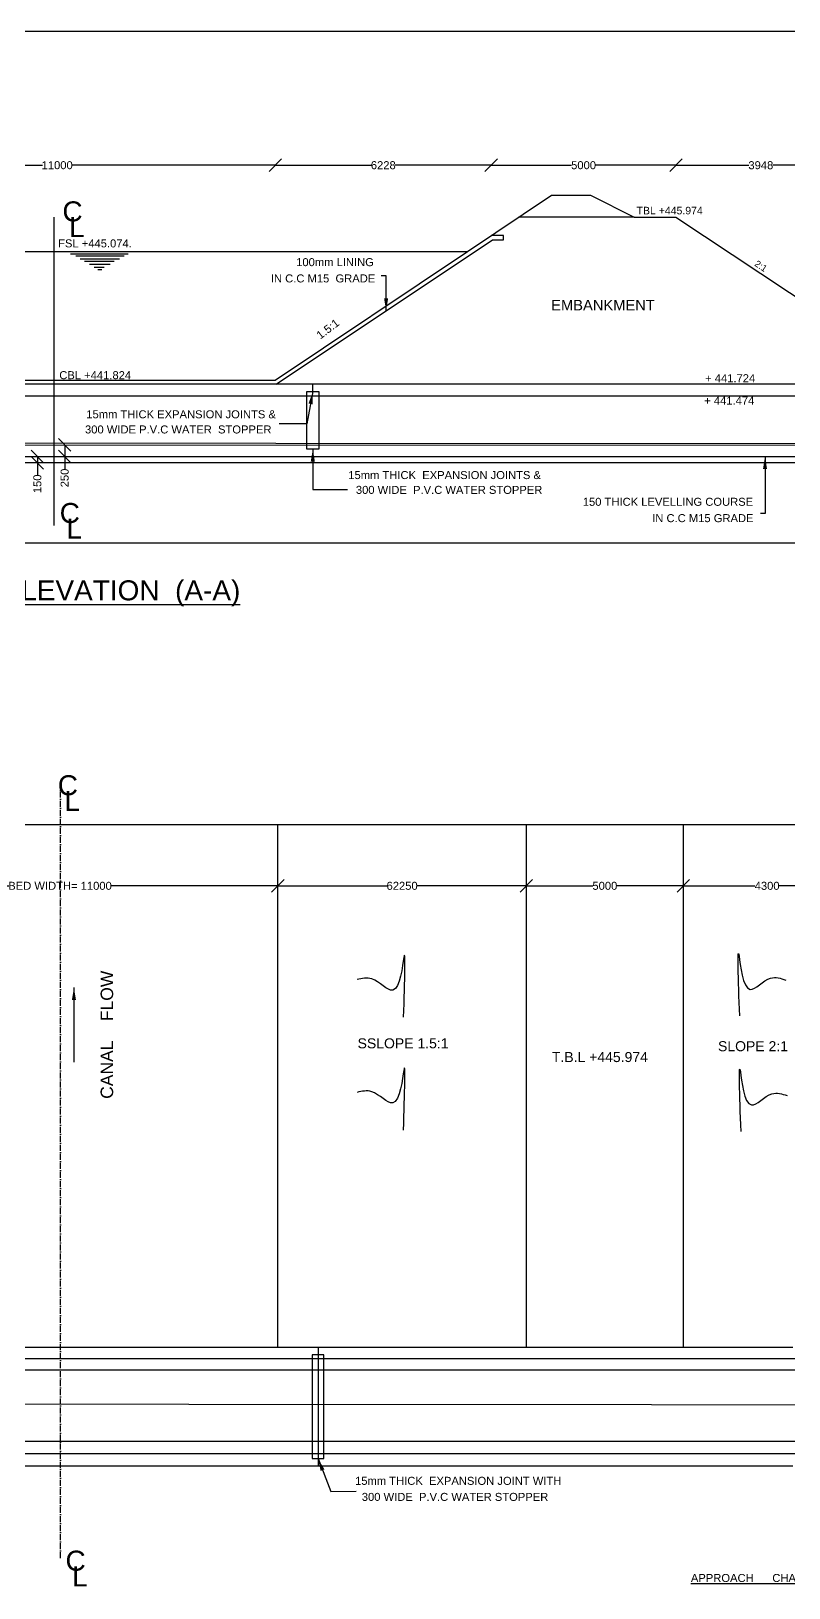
# Model space of a CAD drawing. Header units: millimetres. Extents: x 1075 to 9218, y 2166 to 6936.
# Drawn here: x 4541 to 6055, y 3824 to 6936 of the extents above; entities that cross this region are included whole.
import ezdxf

# ---------------------------------------------------------------- set-up
doc = ezdxf.new("R2010")
doc.units = ezdxf.units.MM
doc.header["$MEASUREMENT"] = 0
doc.linetypes.add('ACAD_ISO10W100', pattern=[18, 12, -3, 0, -3])
for name, color, linetype in [('DIMENSIONS', 7, 'Continuous'), ('DRAWING', 7, 'Continuous'), ('TEXT', 7, 'Continuous')]:
    doc.layers.add(name, color=color, linetype=linetype)
doc.styles.get("Standard").update_dxf_attribs({"font": 'arial.ttf', "height": 16})
doc.dimstyles.get("Standard").update_dxf_attribs({"dimtxt": 16, "dimasz": 25, "dimexe": 0.18, "dimexo": 0.0625, "dimgap": 0.09, "dimtad": 0, "dimdec": 0, "dimzin": 0, "dimdsep": 46, "dimtxsty": 'Standard', "dimblk": 'OBLIQUE', "dimcen": 0.09, "dimse1": 1, "dimse2": 1, "dimadec": 0, "dimazin": 0, "dimtfac": 1, "dimtdec": 0, "dimtofl": 0, "dimtmove": 0, "dimatfit": 3, "dimfxl": 1, "dimtolj": 1, "dimtzin": 0, "dimarcsym": 0})

# ---------------------------------------------------------------- blocks, each defined once
blk = doc.blocks.new('_Oblique')
at = {"color": 0, "linetype": 'ByBlock', "lineweight": -2}
blk.add_line((-0.5, -0.5), (0.5, 0.5), dxfattribs=at)
blk = doc.blocks.new('*D11')
at = {"layer": 'Defpoints', "color": 0}
for p in [(5028.6, 6668), (4157, 6238.5), (5028.6, 6238.5)]:
    blk.add_point(p, dxfattribs=at)
at = {"layer": 'DIMENSIONS', "color": 0, "lineweight": -2}
for p, q in [((4157, 6668), (4563.4, 6668)), ((5028.6, 6668), (4622.2, 6668))]:
    blk.add_line(p, q, dxfattribs=at)
at = {"layer": 'DIMENSIONS', "color": 0, "lineweight": -2, "xscale": 25, "yscale": 25, "zscale": 25, "rotation": 180}
blk.add_blockref('_Oblique', (4157, 6668), dxfattribs=at)
at = {"layer": 'DIMENSIONS', "color": 0, "lineweight": -2, "xscale": 25, "yscale": 25, "zscale": 25}
blk.add_blockref('_Oblique', (5028.6, 6668), dxfattribs=at)
at = {"layer": 'DIMENSIONS', "color": 0, "insert": (4592.8, 6668), "char_height": 16, "attachment_point": 5}
blk.add_mtext('\\A1;11000', dxfattribs=at)
blk = doc.blocks.new('*D12')
at = {"layer": 'Defpoints', "color": 0}
for p in [(5459.9, 6668), (5459.9, 6527.5), (5028.6, 6238.5)]:
    blk.add_point(p, dxfattribs=at)
at = {"layer": 'DIMENSIONS', "color": 0, "lineweight": -2}
for p, q in [((5028.6, 6668), (5220.2, 6668)), ((5459.9, 6668), (5268.3, 6668))]:
    blk.add_line(p, q, dxfattribs=at)
at = {"layer": 'DIMENSIONS', "color": 0, "lineweight": -2, "xscale": 25, "yscale": 25, "zscale": 25, "rotation": 180}
blk.add_blockref('_Oblique', (5028.6, 6668), dxfattribs=at)
at = {"layer": 'DIMENSIONS', "color": 0, "lineweight": -2, "xscale": 25, "yscale": 25, "zscale": 25}
blk.add_blockref('_Oblique', (5459.9, 6668), dxfattribs=at)
at = {"layer": 'DIMENSIONS', "color": 0, "insert": (5244.3, 6668), "char_height": 16, "attachment_point": 5}
blk.add_mtext('\\A1;6228', dxfattribs=at)
blk = doc.blocks.new('*D13')
at = {"layer": 'Defpoints', "color": 0}
for p in [(5829, 6668), (5829, 6564.5), (5459.9, 6527.5)]:
    blk.add_point(p, dxfattribs=at)
at = {"layer": 'DIMENSIONS', "color": 0, "lineweight": -2}
for p, q in [((5459.9, 6668), (5620.5, 6668)), ((5829, 6668), (5668.4, 6668))]:
    blk.add_line(p, q, dxfattribs=at)
at = {"layer": 'DIMENSIONS', "color": 0, "lineweight": -2, "xscale": 25, "yscale": 25, "zscale": 25, "rotation": 180}
blk.add_blockref('_Oblique', (5459.9, 6668), dxfattribs=at)
at = {"layer": 'DIMENSIONS', "color": 0, "lineweight": -2, "xscale": 25, "yscale": 25, "zscale": 25}
blk.add_blockref('_Oblique', (5829, 6668), dxfattribs=at)
at = {"layer": 'DIMENSIONS', "color": 0, "insert": (5644.5, 6668), "char_height": 16, "attachment_point": 5}
blk.add_mtext('\\A1;5000', dxfattribs=at)
blk = doc.blocks.new('*D14')
at = {"layer": 'Defpoints', "color": 0}
for p in [(6168.2, 6668), (5829, 6564.5), (6168.2, 6339.2)]:
    blk.add_point(p, dxfattribs=at)
at = {"layer": 'DIMENSIONS', "color": 0, "lineweight": -2}
for p, q in [((5829, 6668), (5974.6, 6668)), ((6168.2, 6668), (6022.6, 6668))]:
    blk.add_line(p, q, dxfattribs=at)
at = {"layer": 'DIMENSIONS', "color": 0, "lineweight": -2, "xscale": 25, "yscale": 25, "zscale": 25, "rotation": 180}
blk.add_blockref('_Oblique', (5829, 6668), dxfattribs=at)
at = {"layer": 'DIMENSIONS', "color": 0, "lineweight": -2, "xscale": 25, "yscale": 25, "zscale": 25}
blk.add_blockref('_Oblique', (6168.2, 6668), dxfattribs=at)
at = {"layer": 'DIMENSIONS', "color": 0, "insert": (5998.6, 6668), "char_height": 16, "attachment_point": 5}
blk.add_mtext('\\A1;3948', dxfattribs=at)
blk = doc.blocks.new('*D35')
at = {"layer": 'Defpoints', "color": 0}
for p in [(4597, 6109.2), (4597, 6085.7), (4607.8, 6085.7)]:
    blk.add_point(p, dxfattribs=at)
at = {"layer": 'DIMENSIONS', "color": 0, "lineweight": -2}
for p, q in [((4607.8, 6109.2), (4607.8, 6085.7)), ((4607.8, 6085.7), (4607.8, 6060.7))]:
    blk.add_line(p, q, dxfattribs=at)
at = {"layer": 'DIMENSIONS', "color": 0, "lineweight": -2, "xscale": 25, "yscale": 25, "zscale": 25}
for p, rotation in [((4607.8, 6109.2), 90), ((4607.8, 6085.7), 270)]:
    blk.add_blockref('_Oblique', p, dxfattribs=dict(at, rotation=rotation))
at = {"layer": 'DIMENSIONS', "color": 0, "insert": (4607.8, 6042.9), "char_height": 16, "attachment_point": 5, "rotation": 90}
blk.add_mtext('\\A1;250', dxfattribs=at)
blk = doc.blocks.new('*D36')
at = {"layer": 'Defpoints', "color": 0}
for p in [(4553.3, 6085.7), (4553.3, 6073.2), (4553.3, 6073.2)]:
    blk.add_point(p, dxfattribs=at)
at = {"layer": 'DIMENSIONS', "color": 0, "lineweight": -2}
for p, q in [((4553.3, 6085.7), (4553.3, 6073.2)), ((4553.3, 6073.2), (4553.3, 6048.2))]:
    blk.add_line(p, q, dxfattribs=at)
at = {"layer": 'DIMENSIONS', "color": 0, "lineweight": -2, "xscale": 25, "yscale": 25, "zscale": 25}
for p, rotation in [((4553.3, 6085.7), 90), ((4553.3, 6073.2), 270)]:
    blk.add_blockref('_Oblique', p, dxfattribs=dict(at, rotation=rotation))
at = {"layer": 'DIMENSIONS', "color": 0, "insert": (4553.3, 6031.2), "char_height": 16, "attachment_point": 5, "rotation": 90}
blk.add_mtext('\\A1;150', dxfattribs=at)
blk = doc.blocks.new('*D49')
at = {"layer": 'Defpoints', "color": 0}
for p in [(6209.4, 6054.9), (2668.8, 5916.1), (6209.4, 5912.5)]:
    blk.add_point(p, dxfattribs=at)
at = {"layer": 'DIMENSIONS', "color": 0, "lineweight": -2}
for p, q in [((2668.8, 5912.5), (4408.6, 5912.5)), ((6209.4, 5912.5), (4469.6, 5912.5))]:
    blk.add_line(p, q, dxfattribs=at)
at = {"layer": 'DIMENSIONS', "color": 0, "lineweight": -2, "xscale": 25, "yscale": 25, "zscale": 25, "rotation": 180}
blk.add_blockref('_Oblique', (2668.8, 5912.5), dxfattribs=at)
at = {"layer": 'DIMENSIONS', "color": 0, "lineweight": -2, "xscale": 25, "yscale": 25, "zscale": 25}
blk.add_blockref('_Oblique', (6209.4, 5912.5), dxfattribs=at)
at = {"layer": 'DIMENSIONS', "color": 0, "insert": (4439.1, 5912.5), "char_height": 16, "attachment_point": 5}
blk.add_mtext('\\A1;47323', dxfattribs=at)
blk = doc.blocks.new('*D54')
at = {"layer": 'Defpoints', "color": 0}
for p in [(4163.2, 5227.6), (5033.7, 5227.6), (5033.7, 5213.4)]:
    blk.add_point(p, dxfattribs=at)
at = {"layer": 'DIMENSIONS', "color": 0, "lineweight": -2}
for p, q in [((4163.2, 5227.6), (4496.3, 5227.6)), ((5033.7, 5227.6), (4700.6, 5227.6))]:
    blk.add_line(p, q, dxfattribs=at)
at = {"layer": 'DIMENSIONS', "color": 0, "lineweight": -2, "xscale": 25, "yscale": 25, "zscale": 25, "rotation": 180}
blk.add_blockref('_Oblique', (4163.2, 5227.6), dxfattribs=at)
at = {"layer": 'DIMENSIONS', "color": 0, "lineweight": -2, "xscale": 25, "yscale": 25, "zscale": 25}
blk.add_blockref('_Oblique', (5033.7, 5227.6), dxfattribs=at)
at = {"layer": 'DIMENSIONS', "color": 0, "insert": (4598.5, 5227.6), "char_height": 16, "attachment_point": 5}
blk.add_mtext('\\A1;BED WIDTH= 11000', dxfattribs=at)
blk = doc.blocks.new('*D55')
at = {"layer": 'Defpoints', "color": 0}
for p in [(5033.7, 5227.6), (5530.2, 5227.6), (5530.2, 5227.6)]:
    blk.add_point(p, dxfattribs=at)
at = {"layer": 'DIMENSIONS', "color": 0, "lineweight": -2}
for p, q in [((5033.7, 5227.6), (5251.7, 5227.6)), ((5530.2, 5227.6), (5312.2, 5227.6))]:
    blk.add_line(p, q, dxfattribs=at)
at = {"layer": 'DIMENSIONS', "color": 0, "lineweight": -2, "xscale": 25, "yscale": 25, "zscale": 25, "rotation": 180}
blk.add_blockref('_Oblique', (5033.7, 5227.6), dxfattribs=at)
at = {"layer": 'DIMENSIONS', "color": 0, "lineweight": -2, "xscale": 25, "yscale": 25, "zscale": 25}
blk.add_blockref('_Oblique', (5530.2, 5227.6), dxfattribs=at)
at = {"layer": 'DIMENSIONS', "color": 0, "insert": (5281.9, 5227.6), "char_height": 16, "attachment_point": 5}
blk.add_mtext('\\A1;62250', dxfattribs=at)
blk = doc.blocks.new('*D56')
at = {"layer": 'Defpoints', "color": 0}
for p in [(5530.2, 5227.6), (5843.9, 5227.6), (5843.9, 5227.6)]:
    blk.add_point(p, dxfattribs=at)
at = {"layer": 'DIMENSIONS', "color": 0, "lineweight": -2}
for p, q in [((5530.2, 5227.6), (5663.1, 5227.6)), ((5843.9, 5227.6), (5711, 5227.6))]:
    blk.add_line(p, q, dxfattribs=at)
at = {"layer": 'DIMENSIONS', "color": 0, "lineweight": -2, "xscale": 25, "yscale": 25, "zscale": 25, "rotation": 180}
blk.add_blockref('_Oblique', (5530.2, 5227.6), dxfattribs=at)
at = {"layer": 'DIMENSIONS', "color": 0, "lineweight": -2, "xscale": 25, "yscale": 25, "zscale": 25}
blk.add_blockref('_Oblique', (5843.9, 5227.6), dxfattribs=at)
at = {"layer": 'DIMENSIONS', "color": 0, "insert": (5687, 5227.6), "char_height": 16, "attachment_point": 5}
blk.add_mtext('\\A1;5000', dxfattribs=at)
blk = doc.blocks.new('*D57')
at = {"layer": 'Defpoints', "color": 0}
for p in [(5843.9, 5227.6), (6178.4, 5227.6), (6178.4, 5227.6)]:
    blk.add_point(p, dxfattribs=at)
at = {"layer": 'DIMENSIONS', "color": 0, "lineweight": -2}
for p, q in [((5843.9, 5227.6), (5986.9, 5227.6)), ((6178.4, 5227.6), (6035.4, 5227.6))]:
    blk.add_line(p, q, dxfattribs=at)
at = {"layer": 'DIMENSIONS', "color": 0, "lineweight": -2, "xscale": 25, "yscale": 25, "zscale": 25, "rotation": 180}
blk.add_blockref('_Oblique', (5843.9, 5227.6), dxfattribs=at)
at = {"layer": 'DIMENSIONS', "color": 0, "lineweight": -2, "xscale": 25, "yscale": 25, "zscale": 25}
blk.add_blockref('_Oblique', (6178.4, 5227.6), dxfattribs=at)
at = {"layer": 'DIMENSIONS', "color": 0, "insert": (6011.2, 5227.6), "char_height": 16, "attachment_point": 5}
blk.add_mtext('\\A1;4300', dxfattribs=at)

msp = doc.modelspace()

# ---------------------------------------------------------------- linework, layer by layer
at = {"layer": 'DIMENSIONS', "color": 0}
msp.add_lwpolyline([(9181.6, 2166.3), (1075.5, 2166.3), (1075.5, 6936.1), (9181.6, 6936.1)], close=True, dxfattribs=at)
msp.add_lwpolyline([(4586.4, 6564.3), (4586.4, 5947.8)], dxfattribs=at)
at = {"layer": 'DRAWING', "color": 0}
for points in [[(1233.5, 6276.4), (2475.7, 6273.5), (2668.5, 6369.5), (2710.1, 6369.5), (3105.3, 6566.7), (3431.9, 6566.7), (3518.2, 6610.8), (3596.3, 6610.8), (3770.3, 6495.6), (5412.4, 6495.6), (5580.3, 6608.3), (5658.3, 6608.3), (5745.6, 6564.5), (5829, 6564.5), (6168.2, 6339.2), (6208.4, 6339.2), (7562.4, 6339.2), (7562.4, 6406.4)], [(5745.6, 6564.5), (5514.5, 6564.1)], [(5030.3, 6230.4), (5462.6, 6519.2), (5484.2, 6519.2), (5484.2, 6527.7), (5459.9, 6527.5)], [(3770.3, 6495.6), (4157, 6238.5), (5028.6, 6238.5), (5412.4, 6495.6)], [(4619.1, 6491), (4734.3, 6491)], [(4630.3, 6486.8), (4726.6, 6486.8)], [(4639, 6481), (4717, 6481)], [(4647.7, 6476.1), (4706.5, 6476.1)], [(4657.7, 6470.2), (4699, 6470.2)], [(4666.8, 6464.6), (4686.9, 6464.6)], [(4674.1, 6459.6), (4681.8, 6459.6)], [(6083.6, 6230.3), (4154.6, 6230.6)], [(5103.5, 6215.6), (5103.5, 6230.4)], [(2668.8, 6206.8), (6209.5, 6206.8)], [(2668.8, 6113.8), (6209.4, 6112.1), (6209.4, 6206.8)], [(2668.8, 6110), (6209.4, 6108.6)], [(5103.5, 6100.6), (5103.5, 6085.5)], [(2668.8, 6085.7), (6209.4, 6085.7)], [(6209.4, 6073.2), (2668.8, 6073.2)], [(3989.5, 5350.1), (6307.3, 5350.1), (6335.5, 5309.4), (6335.5, 5382.1), (6358.5, 5346.6), (7397.7, 5346.6), (7418.6, 5314.4), (7418.6, 5385.8), (7444, 5348.2), (7570.8, 5348.2), (7570.8, 5121.7), (7537, 5113.8), (7601.4, 5113.8), (7571.4, 5103), (7571.4, 3517.9), (7526.4, 3507.5), (7617.2, 3507.5), (7572.1, 3495.3), (7572.1, 3190.8), (1228.6, 3190.8)], [(5033.7, 4305.8), (5033.7, 5350.1)], [(5530.2, 4305.8), (5530.2, 5350.1)], [(5843.9, 4305.8), (5843.9, 5350.1)], [(1919.7, 4480.6), (1919.7, 4825.7), (2056.4, 4825.7), (2056.4, 4578), (2489.9, 4429.3), (2712.3, 4409.2), (2828, 4409.2), (2828, 4305.8), (6062.6, 4305.8)], [(1157.9, 4317.4), (1157.9, 4194.5), (6704.4, 4190.4), (7636.9, 4194.5), (7636.9, 4317.3)], [(5113.9, 4305.8), (5113.9, 4068.4)], [(2671.8, 4282.6), (6222.5, 4282.6)], [(2671.8, 4260.1), (6222.5, 4260.1)], [(2671.8, 4117.4), (6222.5, 4117.4)], [(2671.8, 4092.9), (6222.5, 4092.9)], [(1916.4, 3549.1), (2050.5, 3549.1), (2050.5, 3802.6), (2491.8, 3947.5), (2691.2, 3965.3), (2828.2, 3965.3), (2828.2, 4068.4), (6062.6, 4068.4)]]:
    msp.add_lwpolyline(points, dxfattribs=at)
for points in [[(5091.7, 6215.6), (5115.4, 6215.6), (5115.4, 6100.6), (5091.7, 6100.6)], [(5102.1, 4082.9), (5125.4, 4082.9), (5125.4, 4289.9), (5102.1, 4289.9)]]:
    msp.add_lwpolyline(points, close=True, dxfattribs=at)
at = {"layer": 'DRAWING', "color": 0, "linetype": 'ACAD_ISO10W100'}
msp.add_lwpolyline([(4599.2, 3883.5), (4599.2, 5434.7)], dxfattribs=at)
at = {"layer": 'DRAWING', "color": 0}
for points in [[(5284.9, 4964.9), (5285.2, 5084.1), (5263.2, 5019.2), (5221.3, 5041.5), (5192.1, 5040.2)], [(5956.4, 4967.7), (5955.1, 5087), (5977.4, 5020.7), (6018.1, 5043.1), (6048.5, 5039.4)], [(5284.8, 4739.4), (5285.1, 4858.6), (5263.1, 4793.8), (5221.2, 4816.1), (5192, 4814.8)], [(5959, 4736.6), (5957.7, 4855.9), (5980, 4789.6), (6020.8, 4812), (6051.1, 4808.3)]]:
    msp.add_spline(points, degree=3, dxfattribs=at)

# ---------------------------------------------------------------- texts
at = {"layer": 'DIMENSIONS', "color": 0}
for s, height, p in [('C', 40, (4603.3, 6555.8)), ('L', 40, (4616.5, 6524.4)), ('FSL +445.074.', 16, (4594.7, 6503.8)), ('C', 40, (4597.8, 5952.9)), ('L', 40, (4611.1, 5921.5)), ('C', 40, (4594, 5408.7)), ('L', 40, (4607.2, 5377.3)), ('C', 40, (4609.4, 3858.7)), ('L', 40, (4622.6, 3827.3))]:
    msp.add_text(s, height=height, dxfattribs=at).set_placement(p)
at = {"layer": 'TEXT', "color": 0}
for s, height, p in [('TBL +445.974', 15, (5750.4, 6569.9)), ('100mm LINING', 16, (5070.3, 6466.3)), ('IN C.C M15  GRADE', 16, (5019.7, 6433.8)), ('EMBANKMENT', 21, (5579.8, 6377.9)), ('CBL +441.824', 16, (4597, 6240.4)), ('+ 441.724', 16, (5887.3, 6234.3)), ('+ 441.474', 16, (5885.5, 6189.5)), ('15mm THICK EXPANSION JOINTS &', 16, (4651, 6162.2)), ('300 WIDE P.V.C WATER  STOPPER', 16, (4648.4, 6131.9)), ('15mm THICK  EXPANSION JOINTS &', 16, (5174.4, 6040.7)), ('300 WIDE  P.V.C WATER STOPPER', 16, (5189.6, 6011.1)), ('150 THICK LEVELLING COURSE', 16, (5642.9, 5987.3)), ('IN C.C M15 GRADE', 16, (5781.6, 5954.6)), ('%%USECTIONAL ELEVATION  (A-A)', 40, (4151.5, 5798.3)), ('SSLOPE 1.5:1', 20, (5193, 4902.8)), ('SLOPE 2:1', 20, (5913.1, 4897.1)), ('T.B.L +445.974', 20, (5581.2, 4875.4)), ('15mm THICK  EXPANSION JOINT WITH', 16, (5187.9, 4030.3)), ('    300 WIDE  P.V.C WATER STOPPER', 16, (5176.6, 3998.2)), ('%%UAPPROACH      CHANNEL', 16, (5858.9, 3836.1))]:
    msp.add_text(s, height=height, dxfattribs=at).set_placement(p)
for s, height, rotation, p in [('2:1', 13, 325.9314, (5984.8, 6468.2)), ('1.5:1', 16, 37.2355, (5118.5, 6319.4)), ('CANAL    FLOW', 25, 90, (4704.6, 4801.9))]:
    msp.add_text(s, height=height, rotation=rotation, dxfattribs=at).set_placement(p)

# ---------------------------------------------------------------- dimensions: what is measured, and where the dimension line sits
at = {"layer": 'DIMENSIONS', "color": 0}
for base, p1, p2, text, picture, middle in [((5028.6, 6668), (4157, 6238.5), (5028.6, 6238.5), '11000', '*D11', (4592.8, 6668)), ((5459.9, 6668), (5028.6, 6238.5), (5459.9, 6527.5), '6228', '*D12', (5244.3, 6668)), ((5829, 6668), (5459.9, 6527.5), (5829, 6564.5), '5000', '*D13', (5644.5, 6668)), ((6168.2, 6668), (5829, 6564.5), (6168.2, 6339.2), '3948', '*D14', (5998.6, 6668)), ((6209.4, 5912.5), (2668.8, 5916.1), (6209.4, 6054.9), '47323', '*D49', (4439.1, 5912.5)), ((5033.7, 5227.6), (4163.2, 5227.6), (5033.7, 5213.4), 'BED WIDTH= 11000', '*D54', (4598.5, 5227.6)), ((5530.2, 5227.6), (5033.7, 5227.6), (5530.2, 5227.6), '62250', '*D55', (5281.9, 5227.6)), ((5843.9, 5227.6), (5530.2, 5227.6), (5843.9, 5227.6), '5000', '*D56', (5687, 5227.6)), ((6178.4, 5227.6), (5843.9, 5227.6), (6178.4, 5227.6), '4300', '*D57', (6011.2, 5227.6))]:
    dim = msp.add_linear_dim(base=base, p1=p1, p2=p2, text=text, dimstyle='Standard', dxfattribs=at)
    dim.commit()
    dim.dimension.update_dxf_attribs({"geometry": picture, "text_midpoint": middle})
for base, p1, p2, text, picture, middle in [((4607.8, 6085.7), (4597, 6109.2), (4597, 6085.7), '250', '*D35', (4607.8, 6042.9)), ((4553.3, 6073.2), (4553.3, 6085.7), (4553.3, 6073.2), '150', '*D36', (4553.3, 6031.2))]:
    dim = msp.add_linear_dim(base=base, p1=p1, p2=p2, angle=90, text=text, dimstyle='Standard', dxfattribs=at)
    dim.commit()
    dim.dimension.update_dxf_attribs({"geometry": picture, "text_midpoint": middle})

# ---------------------------------------------------------------- leaders
for points in [[(5250, 6377.2), (5250, 6446.8), (5240.1, 6446.8)], [(5103.5, 6215.6), (5091.7, 6151.2), (5036.6, 6151.2)], [(5103.5, 6100.6), (5103.5, 6019.8), (5172.5, 6019.8)], [(6007, 6085.7), (6007, 5971.6), (5997.9, 5971.6)], [(4626.3, 5024.1), (4626.3, 4875.2)], [(5113.9, 4082.9), (5139.7, 4017.1), (5189.9, 4017.6)]]:
    msp.add_leader(points, dimstyle='Standard', override={"dimgap": 0.09, "dimtad": 0}, dxfattribs=at)

doc.saveas('drawing.dxf')
